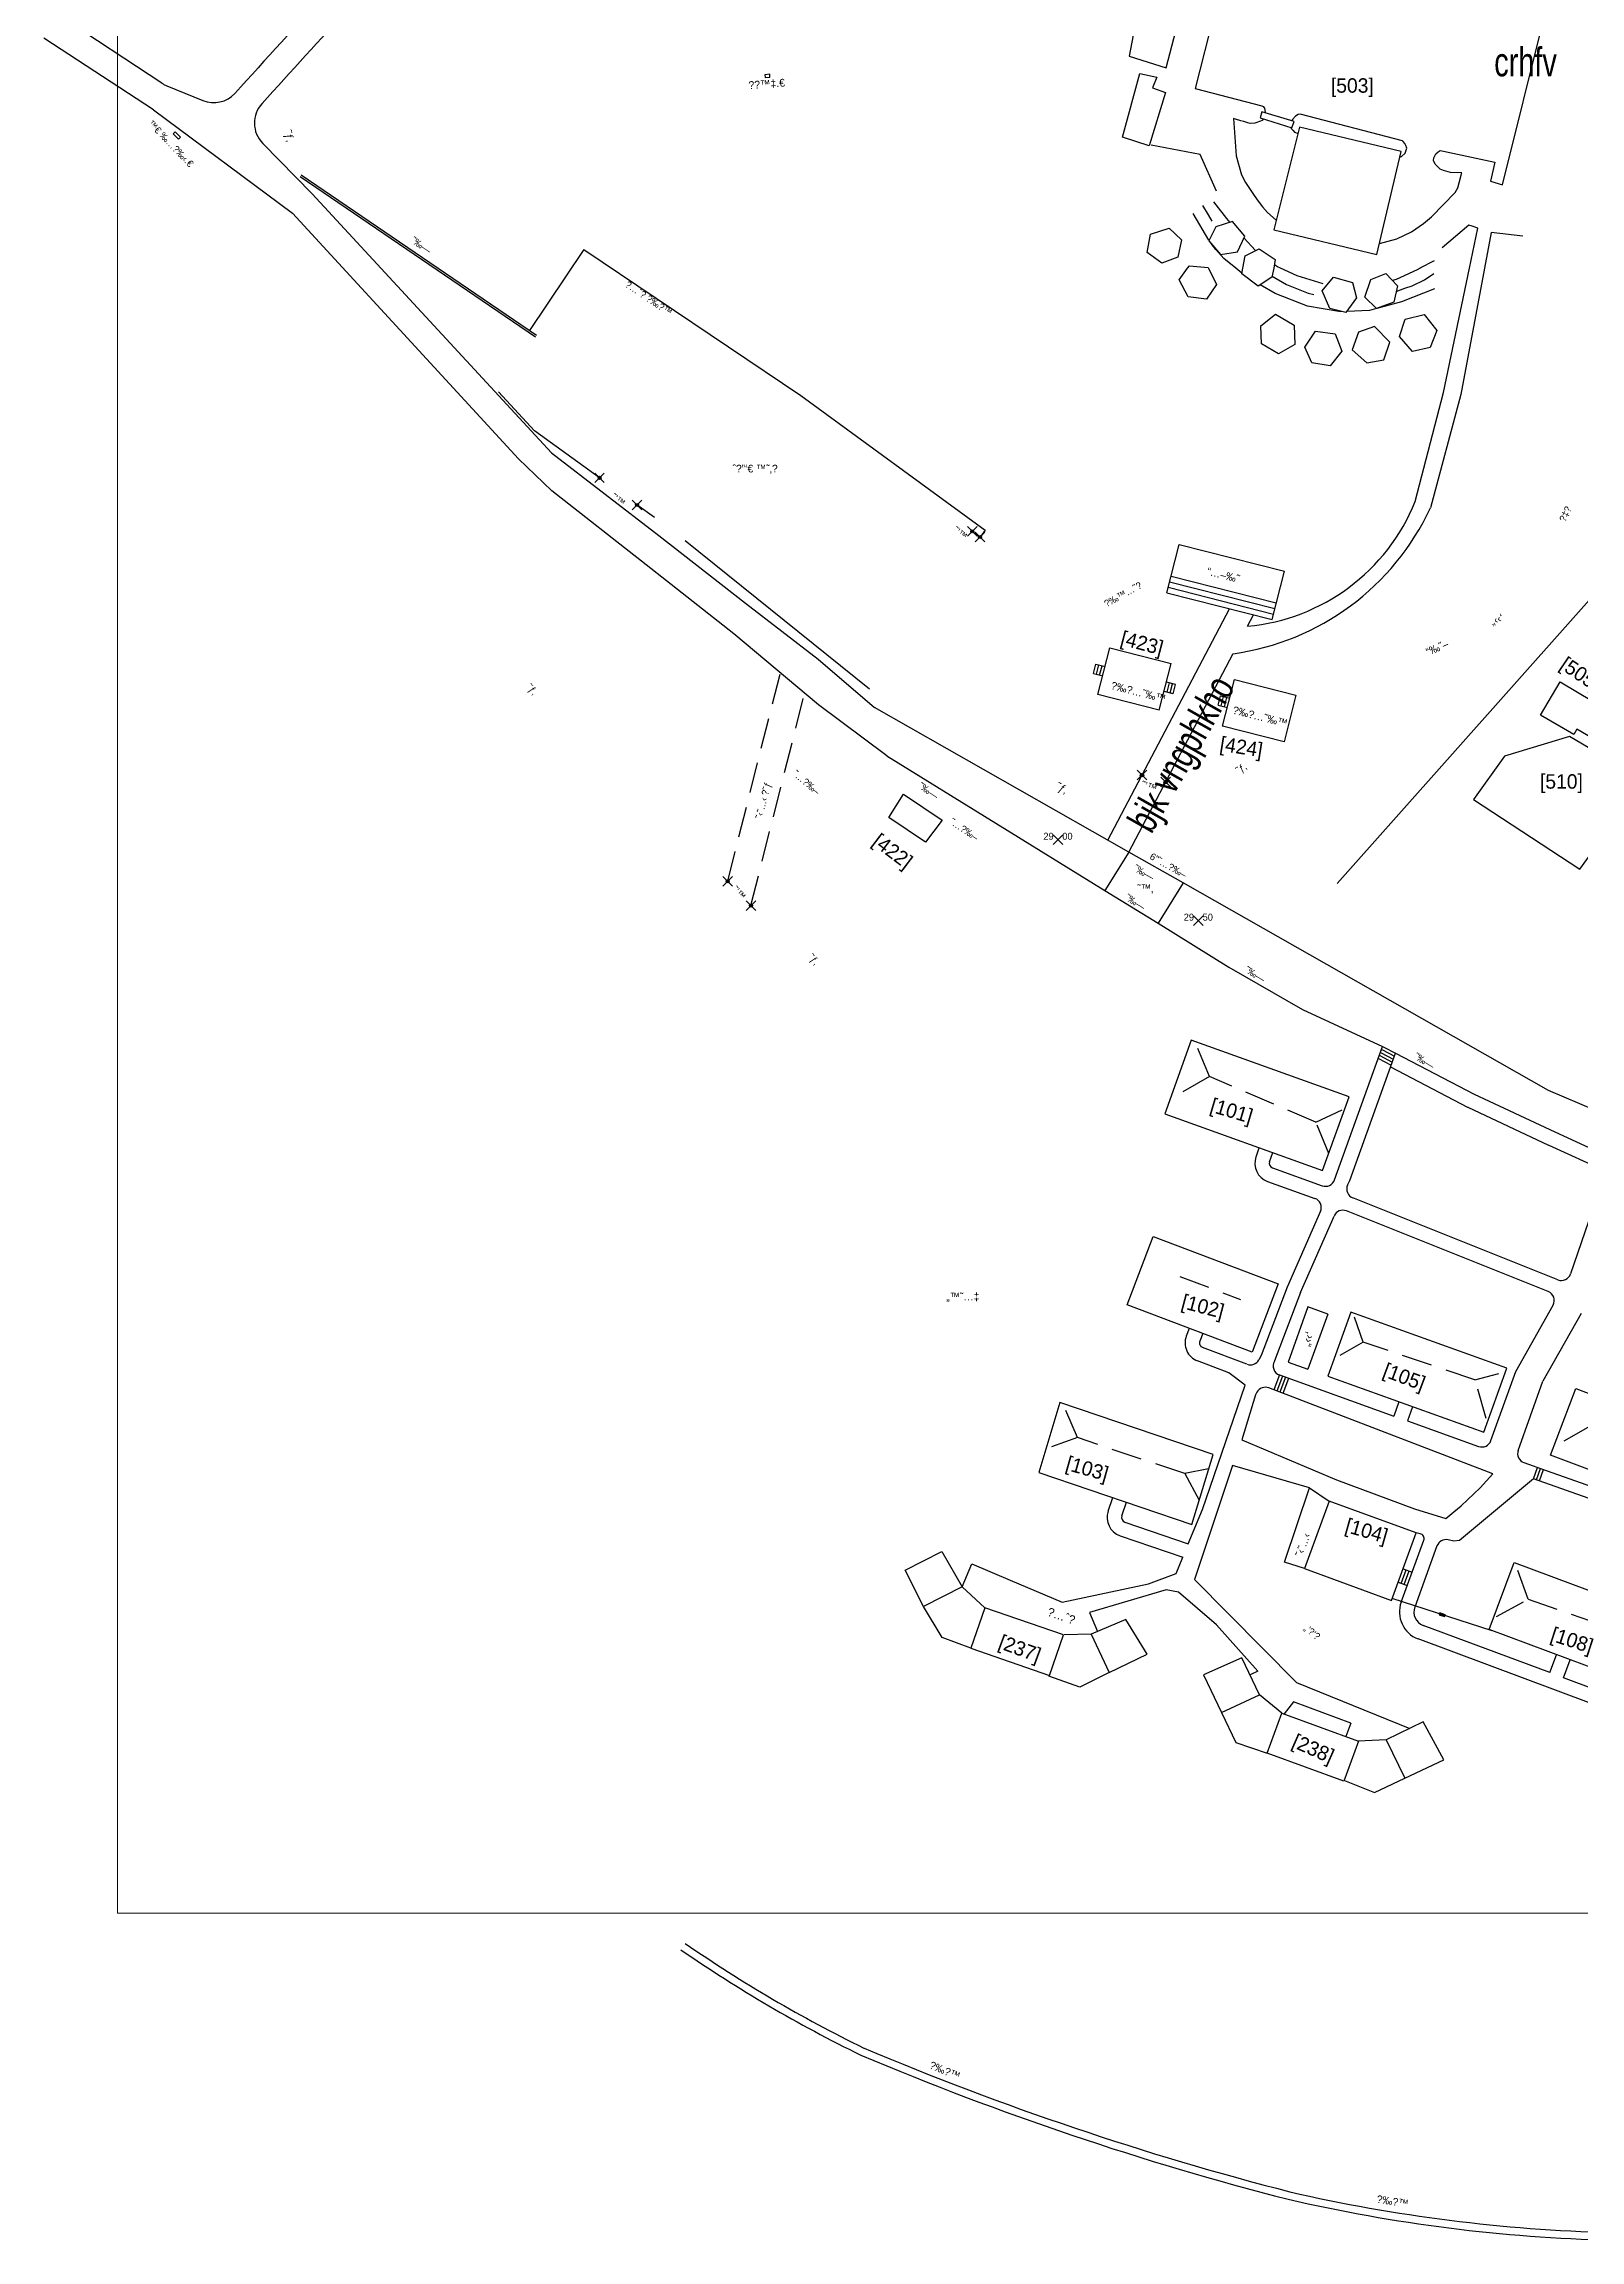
# Model space of a CAD drawing. Header units: millimetres. Extents: x 206768 to 208678, y 737854 to 739416.
# Drawn here: x 207031.4 to 207191.2, y 738554.9 to 738783.3 of the extents above; entities that cross this region are included whole.
import ezdxf
from ezdxf.enums import TextEntityAlignment as Align

# ---------------------------------------------------------------- set-up
doc = ezdxf.new("R2010")
doc.units = ezdxf.units.MM
doc.header["$LTSCALE"] = 0.5
doc.header["$PDMODE"] = 3
doc.header["$PDSIZE"] = 0.5
doc.linetypes.add('HIDDEN', pattern=[9.525, 6.35, -3.175])
doc.layers.get('0').update_dxf_attribs({"color": 2})
for name, color, linetype in [('1BATIM', 6, 'Continuous'), ('1MADREGOT', 60, 'Continuous'), ('2LOCAL_PT', 7, 'Continuous'), ('F-KIR-TOMECH', 140, 'Continuous'), ('H-HARUS', 6, 'Continuous'), ('H-HOUSE', 6, 'Continuous'), ('H-MIVNE', 6, 'Continuous'), ('H-ROOF', 6, 'HIDDEN'), ('H-SCHACHA', 6, 'Continuous'), ('H-ZIBUR', 6, 'Continuous'), ('MISPAR', 1, 'Continuous'), ('R-GESHER', 1, 'Continuous'), ('TEXT', 7, 'Continuous'), ('TR_ANOT_L', 7, 'Continuous'), ('W-PIPE', 7, 'Continuous'), ('W-POOL', 7, 'Continuous')]:
    doc.layers.add(name, color=color, linetype=linetype)
for name, color, linetype, lineweight in [('1COVER', 7, 'Continuous', 25), ('1DIRT-ROAD', 30, 'HIDDEN', 25), ('1KAV-ASFLT', 7, 'Continuous', 25), ('1PRAT', 12, 'Continuous', 25), ('A-NOTE', 82, 'Continuous', 9), ('R-MER', 7, 'Continuous', 25), ('R-ROAD', 7, 'Continuous', 25)]:
    doc.layers.add(name, color=color, linetype=linetype, lineweight=lineweight)
doc.layers.add('help', color=2, linetype='Continuous', lineweight=9, plot=False)
doc.styles.add('NR1', font='narkism$.shx')
doc.styles.add('TRHEBTXT', font='hebtxt')

# ---------------------------------------------------------------- blocks, each defined once
blk = doc.blocks.new('TRP9910')
blk.add_circle((0, 0), 0.35)
blk.add_point((0, 0))
at = {"style": 'TRHEBTXT', "flags": 8}
blk.add_attdef('HIGHTM', text='', height=1.6, dxfattribs=at).set_placement((-1, 0), align=Align.RIGHT)
blk.add_attdef('NAME', text='', height=1.8, dxfattribs=at).set_placement((0, 2.1), align=Align.BOTTOM_CENTER)
blk.add_attdef('HIGHTC', (1, 0), '', height=1.6, dxfattribs=at)
blk.add_attdef('MARK', text='', height=2, dxfattribs=at).set_placement((0, -1.3), align=Align.TOP_CENTER)
blk = doc.blocks.new('ANOT0')
at = {"style": 'TRHEBTXT', "flags": 8}
blk.add_attdef('TEXT', text='', height=1.6, dxfattribs=at).set_placement((0, -1.16), align=Align.TOP_CENTER)
blk = doc.blocks.new('TR_LOT')
at = {"flags": 8}
blk.add_attdef('LOT', text='', height=3, dxfattribs=at).set_placement((0, 0), align=Align.MIDDLE_CENTER)
blk = doc.blocks.new('ANOT10')
at = {"style": 'TRHEBTXT', "flags": 8}
blk.add_attdef('TEXT', text='', height=1.6, dxfattribs=at).set_placement((0, -1.16), align=Align.TOP_CENTER)
blk = doc.blocks.new('ANOT20')
at = {"style": 'TRHEBTXT', "flags": 8}
blk.add_attdef('TEXT', text='', height=1.6, dxfattribs=at).set_placement((0, -1.16), align=Align.TOP_CENTER)
blk = doc.blocks.new('ANOT200')
at = {"style": 'TRHEBTXT', "flags": 8}
blk.add_attdef('TEXT', text='', height=1.8, dxfattribs=at).set_placement((0, 0), align=Align.MIDDLE_CENTER)
blk = doc.blocks.new('ANOT8006')
at = {"style": 'TRHEBTXT', "flags": 8}
blk.add_attdef('TEXT', text='', height=1.8, dxfattribs=at).set_placement((0, 0), align=Align.MIDDLE_CENTER)
blk = doc.blocks.new('PIPE-1')
for p, q in [((0.75, 0.2), (-0.75, 0.2)), ((0.75, 0.15), (-0.75, 0.15)), ((0.75, 0.1), (-0.75, 0.1)), ((0.75, 0.05), (-0.75, 0.05)), ((0.75, 0), (-0.75, 0)), ((0.75, -0.05), (-0.75, -0.05)), ((0.75, -0.1), (-0.75, -0.1)), ((0.75, -0.15), (-0.75, -0.15)), ((0.75, -0.2), (-0.75, -0.2))]:
    blk.add_line(p, q)
blk.add_lwpolyline([(-0.75, -0.25), (0.75, -0.25), (0.75, 0.25), (-0.75, 0.25)], close=True)
blk = doc.blocks.new('TRP0000')
blk.add_point((0, 0))
at = {"style": 'TRHEBTXT', "flags": 8}
blk.add_attdef('HIGHTM', text='', height=1.6, dxfattribs=at).set_placement((-1, 0), align=Align.RIGHT)
blk.add_attdef('NAME', text='', height=1.8, dxfattribs=at).set_placement((0, 2.1), align=Align.BOTTOM_CENTER)
blk.add_attdef('HIGHTC', (1, 0), '', height=1.6, dxfattribs=at)
blk.add_attdef('MARK', text='', height=2, dxfattribs=at).set_placement((0, -1.3), align=Align.TOP_CENTER)

msp = doc.modelspace()

# ---------------------------------------------------------------- linework, layer by layer
at = {"layer": '1BATIM'}
for p, q in [((207162.89, 738651.94), (207160.83, 738646.2)), ((207164.96, 738651.2), (207162.89, 738651.94)), ((207164.96, 738651.2), (207162.9, 738645.46)), ((207160.83, 738646.2), (207162.9, 738645.46))]:
    msp.add_line(p, q, dxfattribs=at)
msp.add_lwpolyline([(207196.02, 738709.02), (207190.88, 738712.04), (207190.56, 738711.49), (207187.11, 738713.52), (207189.14, 738716.97), (207192.59, 738714.94), (207192.28, 738714.41), (207196.84, 738711.73)], dxfattribs=at)
at = {"layer": '1COVER'}
for p, q in [((207087.57, 738761.95), (207081.91, 738753.52)), ((207087.57, 738761.95), (207110.16, 738746.77)), ((207110.16, 738746.77), (207129.32, 738732.77)), ((207165.93, 738696.01), (207211.46, 738747.19)), ((207127.98, 738732.63), (207128.79, 738732.04)), ((207129.32, 738732.77), (207128.79, 738732.04)), ((207148.22, 738726.23), (207149.5, 738731.27)), ((207149.5, 738731.27), (207160.45, 738728.49)), ((207159.17, 738723.45), (207160.45, 738728.49)), ((207142.09, 738700.5), (207154.74, 738724.57)), ((207156.61, 738722.76), (207157.23, 738723.94)), ((207144.26, 738699.27), (207155.11, 738719.91)), ((207144.26, 738699.27), (207141.79, 738695.26)), ((207149.91, 738696.06), (207147.31, 738691.85)), ((207165.67, 738665.15), (207170.67, 738679.05)), ((207167.25, 738665.11), (207172.01, 738678.35)), ((207157.5, 738667.56), (207157.84, 738668.5)), ((207158.91, 738667.05), (207159.25, 738667.99)), ((207194.36, 738667.5), (207190.21, 738655.37)), ((207158.71, 738665), (207163.63, 738663.23)), ((207159.21, 738666.41), (207164.39, 738664.55)), ((207167.03, 738664.61), (207167.25, 738665.11)), ((207188.9, 738654.77), (207167.57, 738663.28)), ((207164.2, 738661.89), (207160.74, 738653.98)), ((207162.14, 738653.44), (207165.62, 738661.4)), ((207187.9, 738653.55), (207166.91, 738661.93)), ((207160.74, 738653.98), (207158.04, 738646.87)), ((207162.14, 738653.44), (207159.44, 738646.34)), ((207184.52, 738645.23), (207188.4, 738652.13)), ((207191.33, 738651.25), (207187.35, 738644.21)), ((207150.56, 738649.71), (207150.25, 738648.91)), ((207151.96, 738649.18), (207151.66, 738648.37)), ((207154.69, 738645.08), (207151.41, 738646.33)), ((207156.56, 738645.97), (207151.95, 738647.73)), ((207158.04, 738646.87), (207157.8, 738646.43)), ((207159.44, 738646.34), (207159.41, 738646.29)), ((207159.95, 738644.86), (207171.85, 738640.59)), ((207181.94, 738638.03), (207184.52, 738645.23)), ((207184.76, 738637.02), (207187.35, 738644.21)), ((207172.37, 738642.06), (207171.85, 738640.59)), ((207173.79, 738641.55), (207173.26, 738640.08)), ((207173.26, 738640.08), (207180.66, 738637.43)), ((207185.37, 738635.74), (207187.68, 738634.91)), ((207163.06, 738633.12), (207165.11, 738631.73)), ((207142.12, 738630.68), (207142.6, 738632.1)), ((207143.54, 738630.19), (207144.02, 738631.61)), ((207143.36, 738628.14), (207149.89, 738625.9)), ((207143.85, 738629.56), (207150.46, 738627.29)), ((207172.6, 738621.24), (207174.95, 738627.68)), ((207174.59, 738628.34), (207174.17, 738628.44)), ((207176.32, 738627.07), (207174.01, 738620.72)), ((207126.94, 738622.83), (207127.95, 738625.2)), ((207127.95, 738625.2), (207131.91, 738623.52)), ((207140.17, 738620.15), (207141.02, 738618.17)), ((207188.07, 738613.89), (207174.89, 738618.8)), ((207201.5, 738607.28), (207174.37, 738617.4)), ((207157.7, 738614.04), (207156.89, 738613.65)), ((207188.07, 738613.89), (207188.77, 738615.76)), ((207189.47, 738613.36), (207190.17, 738615.24)), ((207201.46, 738608.89), (207189.47, 738613.36)), ((207167.36, 738608.65), (207166.84, 738607.24))]:
    msp.add_line(p, q, dxfattribs=at)
msp.add_lwpolyline([(207171.5, 738676.93), (207179.49, 738672.74, 0.011044), (207179.55, 738672.71), (207187.94, 738668.78, 0.002597), (207187.96, 738668.78), (207193.88, 738666.08, 0.023697)], format="xyb", dxfattribs=at)
for centre, radius, start, end in [((207151.51, 738746.26), 26.6, 277.7882, 335.1386), ((207154.7, 738743.56), 20.89, 275.2437, 338.0247), ((207159.38, 738666.88), 2, 160.2274, 250.2269), ((207159.38, 738666.88), 0.5, 160.2274, 250.2269), ((207164.73, 738665.49), 1, 250.2269, 340.2274), ((207167.94, 738664.21), 1, 156.361, 248.2407), ((207163.29, 738662.29), 1, 336.3538, 70.2269), ((207166.54, 738661), 1, 68.2407, 156.361), ((207189.27, 738655.69), 1, 248.2407, 341.117), ((207187.53, 738652.62), 1, 330.7049, 68.2407), ((207152.12, 738648.2), 2, 159.1808, 249.1813), ((207152.12, 738648.2), 0.5, 159.1808, 249.1813), ((207156.92, 738646.91), 1, 249.1813, 331.4865), ((207160.28, 738645.8), 1, 150.6376, 250.2664), ((207181, 738638.37), 1, 250.2664, 340.2658), ((207185.71, 738636.68), 1, 160.2658, 250.2664), ((207144.01, 738630.03), 2, 161.1133, 251.1133), ((207144.01, 738630.03), 0.5, 161.1133, 251.1133), ((207174.48, 738627.86), 0.5, 339.991, 77.5153), ((207175.42, 738620.21), 3, 159.991, 249.5393), ((207175.42, 738620.21), 1.5, 159.991, 249.5393)]:
    msp.add_arc(centre, radius, start, end, dxfattribs=at)
at = {"layer": '1DIRT-ROAD'}
for p, q in [((207102.54, 738696.23), (207108.02, 738717.92)), ((207104.96, 738693.7), (207110.55, 738715.8)), ((207162.56, 738624.71), (207160.48, 738625.4))]:
    msp.add_line(p, q, dxfattribs=at)
at = {"layer": '1KAV-ASFLT'}
for p, q in [((207043.68, 738779.26), (207033.03, 738786.25)), ((207042.81, 738776.48), (207031.41, 738783.95)), ((207044.19, 738778.99), (207047.95, 738777.46)), ((207042.81, 738776.48), (207057.26, 738765.72)), ((207054.17, 738773), (207059.33, 738767.75)), ((207084.21, 738740.79), (207059.33, 738767.75)), ((207057.26, 738765.72), (207080.77, 738740.16)), ((207144.26, 738699.27), (207117.82, 738714.29)), ((207119.1, 738709.27), (207141.79, 738695.26)), ((207149.91, 738696.06), (207144.26, 738699.27)), ((207141.79, 738695.26), (207147.31, 738691.85)), ((207187.92, 738674.47), (207149.91, 738696.06)), ((207147.31, 738691.85), (207154.67, 738687.3)), ((207154.67, 738687.3), (207162.32, 738682.9)), ((207162.32, 738682.9), (207170.67, 738679.05)), ((207172.01, 738678.35), (207180.19, 738674.07)), ((207180.19, 738674.07), (207188.58, 738670.14)), ((207188.58, 738670.14), (207194.36, 738667.5))]:
    msp.add_line(p, q, dxfattribs=at)
for points in [[(207119.1, 738709.27), (207112, 738714.59), (207103.19, 738721.96), (207094.07, 738729.16), (207084.24, 738736.86), (207080.77, 738740.16)], [(207084.21, 738740.79), (207095.39, 738732.2), (207104.39, 738725.17), (207111.97, 738719.32), (207117.82, 738714.29)], [(207223.77, 738681.02), (207230.83, 738673.29), (207234.77, 738668.64), (207236.1, 738666.9), (207237.78, 738664.66), (207239.18, 738662.46), (207241.3, 738657.05), (207240.85, 738655.14), (207240.33, 738654.54), (207239.88, 738654.17), (207239.11, 738653.57), (207236.45, 738654.09), (207221.98, 738660.14), (207210.73, 738664.74), (207197.72, 738670.31), (207187.92, 738674.47)]]:
    msp.add_lwpolyline(points, dxfattribs=at)
for centre, radius, start, end in [((208214.5, 737728.43), 1566.87, 137.4074, 137.93487), ((207722.7, 738178.75), 897.26, 137.30856, 138.17194), ((207045.33, 738781.76), 3, 236.7308, 247.8441), ((207049.08, 738780.24), 3, 247.8441, 317.152), ((207056.31, 738775.1), 3, 137.3607, 224.5097)]:
    msp.add_arc(centre, radius, start, end, dxfattribs=at)
at = {"layer": '1MADREGOT'}
for p, q in [((207148.22, 738726.23), (207159.17, 738723.45)), ((207148.36, 738726.81), (207159.32, 738724.03)), ((207148.51, 738727.39), (207159.46, 738724.61)), ((207148.66, 738727.97), (207159.61, 738725.19)), ((207140.59, 738717.84), (207140.84, 738718.81)), ((207140.59, 738717.84), (207141.55, 738717.6)), ((207140.84, 738718.81), (207141.8, 738718.57)), ((207140.91, 738717.76), (207141.16, 738718.73)), ((207141.23, 738717.68), (207141.48, 738718.65)), ((207149.14, 738716.7), (207148.18, 738716.95)), ((207148.26, 738715.9), (207148.5, 738716.87)), ((207148.58, 738715.82), (207148.82, 738716.78)), ((207148.89, 738715.73), (207147.94, 738715.98)), ((207148.89, 738715.73), (207149.14, 738716.7)), ((207153.57, 738714.55), (207153.81, 738715.52)), ((207153.57, 738714.55), (207154.53, 738714.3)), ((207153.81, 738715.52), (207154.77, 738715.27)), ((207153.89, 738714.47), (207154.13, 738715.44)), ((207154.21, 738714.39), (207154.45, 738715.35)), ((207159.95, 738644.86), (207159.35, 738643.31)), ((207160.26, 738644.74), (207159.66, 738643.19)), ((207160.56, 738644.62), (207159.97, 738643.07)), ((207160.87, 738644.5), (207160.28, 738642.95)), ((207186.37, 738634.06), (207186.79, 738635.23)), ((207186.68, 738633.95), (207187.1, 738635.12)), ((207186.99, 738633.84), (207187.41, 738635.01)), ((207172.29, 738623.29), (207173.22, 738622.95)), ((207172.6, 738623.18), (207173.12, 738624.59)), ((207172.81, 738624.7), (207173.74, 738624.36)), ((207172.91, 738623.07), (207173.43, 738624.47))]:
    msp.add_line(p, q, dxfattribs=at)
for points in [[(207170.33, 738678.11), (207170.37, 738678.09), (207171.67, 738677.41, 0.011044)], [(207170.44, 738678.42), (207170.52, 738678.39), (207171.78, 738677.73, 0.011044)], [(207170.55, 738678.74), (207170.66, 738678.68), (207171.9, 738678.04, 0.011044)]]:
    msp.add_lwpolyline(points, format="xyb", dxfattribs=at)
msp.add_lwpolyline([(207170.22, 738677.8), (207170.23, 738677.8), (207171.56, 738677.1)], dxfattribs=at)
at = {"layer": '1PRAT'}
for p, q in [((207106.91, 738780.19), (207106.41, 738780.14)), ((207106.41, 738780.14), (207106.44, 738779.84)), ((207106.44, 738779.84), (207106.94, 738779.89)), ((207106.94, 738779.89), (207106.91, 738780.19)), ((207044.85, 738774), (207045.06, 738774.21)), ((207044.85, 738774), (207045.4, 738773.43)), ((207045.06, 738774.21), (207045.62, 738773.63)), ((207045.4, 738773.43), (207045.62, 738773.63))]:
    msp.add_line(p, q, dxfattribs=at)
for centre, radius, start, end in [((207179.15, 738702.67), 143.07, 235.2866, 243.9806), ((207179.15, 738702.67), 142.27, 235.2866, 243.9718), ((207239.92, 738866.84), 317.74, 247.1221, 255.5875), ((207239.92, 738866.84), 316.94, 247.126, 255.5875), ((207198.42, 738721.55), 165.94, 256.9746, 268.6347), ((207198.42, 738721.55), 166.74, 256.9746, 268.6536)]:
    msp.add_arc(centre, radius, start, end, dxfattribs=at)
at = {"layer": 'F-KIR-TOMECH'}
for p, q in [((207082.54, 738752.85), (207058.06, 738769.53)), ((207082.65, 738753.01), (207058.17, 738769.7)), ((207082.46, 738743.09), (207078.71, 738747.15))]:
    msp.add_line(p, q, dxfattribs=at)
for points in [[(207152.61, 738762.91), (207150.95, 738765.69)], [(207151.95, 738766.54), (207152.52, 738765.55), (207152.9, 738764.92)], [(207154.8, 738764.78), (207154.47, 738765.19), (207153.34, 738766.62), (207153.13, 738766.9)], [(207155.4, 738760), (207154.14, 738761.01), (207153.32, 738761.94), (207152.83, 738762.58)], [(207157.45, 738761.85), (207156.25, 738763.16)], [(207160.05, 738760), (207159.74, 738760.14), (207159.41, 738760.36)], [(207176.05, 738760.79), (207174.55, 738760)], [(207156.04, 738759.49), (207155.4, 738760)], [(207166.44, 738755.5), (207166.1, 738755.49), (207162.84, 738756.06), (207159.48, 738757.37), (207157.94, 738758.28)], [(207159.18, 738759.17), (207160.66, 738758.31), (207162.91, 738757.4), (207163.51, 738757.27)], [(207164.49, 738758.37), (207161.79, 738759.21), (207160.05, 738760)], [(207174.82, 738760.14), (207174.26, 738759.85), (207172.07, 738758.82), (207171.71, 738758.72)], [(207172.08, 738757.59), (207172.99, 738757.92), (207173.76, 738758.17), (207175.02, 738758.79), (207175.99, 738759.46)], [(207170.04, 738755.81), (207169.32, 738755.62), (207166.95, 738755.52)], [(207176.07, 738757.85), (207172.65, 738756.51), (207170.06, 738755.82)], [(207089.21, 738738.2), (207082.46, 738743.09)], [(207094.92, 738734.06), (207093.1, 738735.38)], [(207117.3, 738716.22), (207098.13, 738731.65)]]:
    msp.add_lwpolyline(points, dxfattribs=at)
at = {"layer": 'H-HARUS'}
for p, q in [((207119.31, 738702.86), (207120.84, 738705.3)), ((207120.84, 738705.3), (207124.86, 738702.58)), ((207123.11, 738700.3), (207119.31, 738702.86)), ((207124.86, 738702.58), (207123.11, 738700.3))]:
    msp.add_line(p, q, dxfattribs=at)
at = {"layer": 'H-HOUSE'}
for p, q in [((207150.75, 738679.69), (207148, 738672.03)), ((207167.18, 738673.79), (207150.75, 738679.69)), ((207164.43, 738666.13), (207167.18, 738673.79)), ((207148, 738672.03), (207164.43, 738666.13)), ((207144.09, 738652.17), (207146.79, 738659.28)), ((207146.79, 738659.28), (207159.81, 738654.33)), ((207159.81, 738654.33), (207157.1, 738647.23)), ((207157.1, 738647.23), (207144.09, 738652.17)), ((207167.36, 738651.38), (207164.97, 738644.72)), ((207183.58, 738645.56), (207167.36, 738651.38)), ((207164.97, 738644.72), (207181.19, 738638.9)), ((207181.19, 738638.9), (207183.58, 738645.56)), ((207137.1, 738642), (207134.91, 738634.73)), ((207153.06, 738636.6), (207137.1, 738642)), ((207188.14, 738636.53), (207190.77, 738643.45)), ((207190.77, 738643.45), (207207.24, 738637.19)), ((207134.91, 738634.73), (207150.81, 738629.29)), ((207150.81, 738629.29), (207153.06, 738636.6)), ((207204.61, 738630.27), (207188.14, 738636.53)), ((207121.01, 738624.55), (207124.81, 738626.51)), ((207124.81, 738626.51), (207126.94, 738622.83)), ((207122.92, 738620.76), (207121.01, 738624.55)), ((207181.74, 738618.38), (207184.34, 738625.35)), ((207184.34, 738625.35), (207201.01, 738619.13)), ((207126.94, 738622.83), (207122.92, 738620.76)), ((207126.94, 738622.83), (207129.29, 738620.64)), ((207124.86, 738617.56), (207122.92, 738620.76)), ((207129.29, 738620.64), (207127.84, 738616.42)), ((207137.48, 738617.83), (207129.29, 738620.64)), ((207143.95, 738619.42), (207140.35, 738617.88)), ((207146.18, 738615.82), (207143.95, 738619.42)), ((207127.84, 738616.42), (207124.86, 738617.56)), ((207127.84, 738616.42), (207136.03, 738613.6)), ((207136.03, 738613.6), (207137.48, 738617.83)), ((207140.36, 738617.89), (207137.54, 738617.81)), ((207140.35, 738617.88), (207142.22, 738613.92)), ((207198.41, 738612.16), (207181.74, 738618.38)), ((207142.22, 738613.92), (207146.18, 738615.82)), ((207156.04, 738615.44), (207152.04, 738613.66)), ((207157.88, 738611.59), (207156.04, 738615.44)), ((207139.16, 738612.37), (207135.95, 738613.54)), ((207142.22, 738613.92), (207139.16, 738612.37)), ((207152.04, 738613.66), (207153.9, 738609.73)), ((207153.9, 738609.73), (207157.88, 738611.59)), ((207153.9, 738609.73), (207155.41, 738606.61)), ((207160.18, 738609.69), (207157.88, 738611.59)), ((207158.67, 738605.52), (207160.2, 738609.68)), ((207160.2, 738609.68), (207168.17, 738606.76)), ((207174.9, 738608.78), (207171.05, 738606.9)), ((207177.05, 738604.81), (207174.9, 738608.78)), ((207155.41, 738606.61), (207158.67, 738605.52)), ((207166.64, 738602.6), (207158.67, 738605.52)), ((207168.17, 738606.76), (207166.64, 738602.6)), ((207171.05, 738606.9), (207168.13, 738606.77)), ((207171.05, 738606.9), (207172.99, 738602.91)), ((207166.71, 738602.67), (207169.83, 738601.43)), ((207169.83, 738601.43), (207172.99, 738602.91)), ((207172.99, 738602.91), (207177.05, 738604.81))]:
    msp.add_line(p, q, dxfattribs=at)
at = {"layer": 'H-MIVNE'}
for p, q in [((207141.06, 738715.66), (207142.29, 738720.51)), ((207142.29, 738720.51), (207148.67, 738718.89)), ((207147.44, 738714.04), (207148.67, 738718.89)), ((207154.03, 738712.36), (207155.27, 738717.21)), ((207155.27, 738717.21), (207161.65, 738715.59)), ((207147.44, 738714.04), (207141.06, 738715.66)), ((207161.65, 738715.59), (207160.42, 738710.74)), ((207160.42, 738710.74), (207154.03, 738712.36)), ((207165.11, 738631.73), (207162.56, 738624.71)), ((207174.17, 738628.44), (207165.11, 738631.73)), ((207171.61, 738621.41), (207174.17, 738628.44)), ((207162.56, 738624.71), (207171.61, 738621.41))]:
    msp.add_line(p, q, dxfattribs=at)
at = {"layer": 'H-ROOF'}
for points in [[(207152.66, 738675.9), (207151.19, 738679.41)], [(207163.73, 738671.18), (207152.66, 738675.9), (207149.16, 738673.9)], [(207165.09, 738667.92), (207163.73, 738671.18), (207166.46, 738672.45)], [(207149.59, 738655.1), (207155.9, 738652.72)], [(207168.66, 738648.26), (207167.74, 738650.86)], [(207180.28, 738644.37), (207168.66, 738648.26), (207166.23, 738646.88)], [(207181.45, 738640.33), (207180.28, 738644.37), (207182.76, 738645)], [(207150.08, 738634.6), (207138.92, 738638.34), (207137.72, 738641.16)], [(207189.54, 738638.02), (207192.31, 738639.59), (207203.93, 738635.36)], [(207138.92, 738638.34), (207136.24, 738637.39)], [(207152.57, 738635.09), (207150.08, 738634.6), (207151.57, 738631.84)], [(207182.53, 738619.74), (207185.8, 738621.53), (207184.65, 738624.76)], [(207185.8, 738621.53), (207197.58, 738617.45), (207200.32, 738618.65)]]:
    msp.add_lwpolyline(points, dxfattribs=at)
at = {"layer": 'H-SCHACHA'}
for points in [[(207149.33, 738785.35), (207145.09, 738786.27), (207144.31, 738782.07), (207148.17, 738780.87), (207149.33, 738785.35)], [(207145.41, 738780.25), (207147.19, 738779.89), (207146.75, 738778.79), (207148.08, 738778.28), (207146.4, 738772.73), (207143.62, 738773.64), (207145.41, 738780.25)], [(207162.03, 738774.69), (207159.37, 738764.01), (207170.06, 738761.43), (207172.61, 738772.15), (207162.03, 738774.69)], [(207153.8, 738761.42), (207155.58, 738761.7), (207156.33, 738763.33), (207155.07, 738764.87), (207153.31, 738764.3), (207152.59, 738762.87), (207153.8, 738761.42)], [(207146.18, 738761.63), (207146.52, 738763.55), (207148.46, 738764.19), (207149.74, 738762.97), (207149.37, 738761.16), (207147.72, 738760.52), (207146.18, 738761.63)], [(207150.39, 738760), (207150.58, 738760.25), (207152.51, 738760.1), (207152.56, 738760)], [(207156.13, 738760), (207156.37, 738761.3), (207157.82, 738762.03), (207159.51, 738760.91), (207159.34, 738760)], [(207152.56, 738760), (207153.38, 738758.31), (207152.35, 738756.78), (207150.45, 738757.02), (207149.49, 738758.79)], [(207149.49, 738758.79), (207150.39, 738760)], [(207159.34, 738760), (207159.16, 738759.06), (207157.73, 738758.15), (207156.02, 738759.41)], [(207156.02, 738759.41), (207156.13, 738760)], [(207165.18, 738755.82), (207164.37, 738757.66), (207165.56, 738759.08), (207167.54, 738758.52), (207167.94, 738756.91), (207166.86, 738755.4), (207165.18, 738755.82)], [(207168.81, 738757.01), (207169.45, 738758.85), (207171.01, 738759.46), (207172.21, 738758.19), (207171.84, 738756.49), (207170.04, 738755.81), (207168.81, 738757.01)], [(207157.99, 738754), (207159.53, 738755.22), (207161.48, 738754.09), (207161.55, 738752.06), (207159.85, 738751.09), (207158.08, 738752.13), (207157.99, 738754)], [(207162.57, 738751.8), (207163.69, 738753.45), (207165.74, 738753.18), (207166.44, 738751.37), (207165.2, 738749.85), (207163.31, 738750.18), (207162.57, 738751.8)], [(207170.78, 738750.46), (207171.41, 738752.31), (207169.83, 738753.96), (207168.15, 738753.35), (207167.52, 738751.52), (207169.04, 738750.17), (207170.78, 738750.46)], [(207172.42, 738752.91), (207173.01, 738754.7), (207174.98, 738755.18), (207176.32, 738753.54), (207175.6, 738751.77), (207173.77, 738751.33), (207172.42, 738752.91)]]:
    msp.add_lwpolyline(points, dxfattribs=at)
at = {"layer": 'H-ZIBUR'}
for p, q in [((207190.1, 738711.3), (207183.36, 738709.25)), ((207195.71, 738708), (207190.1, 738711.3)), ((207183.36, 738709.25), (207180.14, 738704.75)), ((207191.2, 738697.5), (207197.75, 738706.6)), ((207180.14, 738704.75), (207191.2, 738697.5))]:
    msp.add_line(p, q, dxfattribs=at)
at = {"layer": 'help', "elevation": 8.36}
msp.add_lwpolyline([(207039.06, 738869.54), (207237.51, 738869.54), (207237.51, 738588.88), (207039.06, 738588.88)], close=True, dxfattribs=at)
at = {"layer": 'R-GESHER'}
msp.add_lwpolyline([(207158.09, 738776.29), (207157.93, 738775.66), (207161.22, 738774.6), (207161.48, 738775.29), (207158.09, 738776.29)], dxfattribs=at)
at = {"layer": 'R-MER'}
for p, q in [((207181.95, 738763.73), (207181.26, 738760)), ((207185.26, 738763.36), (207181.95, 738763.73)), ((207186.37, 738634.06), (207178.66, 738627.63)), ((207208.04, 738626.35), (207186.37, 738634.06)), ((207178.08, 738627.57), (207177.48, 738627.7)), ((207178.66, 738627.63), (207178.08, 738627.57))]:
    msp.add_line(p, q, dxfattribs=at)
for points in [[(207153.4, 738768.04), (207151.7, 738771.83), (207146.6, 738772.81)], [(207179.7, 738760), (207180.57, 738764.16), (207180, 738764.4), (207179.64, 738764.49), (207176.87, 738762.13)], [(207174.07, 738735.74), (207177.02, 738747.09), (207179.7, 738760)], [(207181.26, 738760), (207178.81, 738746.87), (207175.64, 738735.08)], [(207150.46, 738627.29), (207151.92, 738630.85), (207156.37, 738643.8), (207154.69, 738645.08)], [(207157.45, 738642.8), (207156.01, 738638.12), (207165.88, 738633.94)], [(207187.68, 738634.91), (207207.54, 738627.93), (207212.44, 738641.69)], [(207160.48, 738625.4), (207163.06, 738633.12), (207155.06, 738635.44), (207151.1, 738623.57), (207161.7, 738612.87), (207173.49, 738608.09)], [(207131.91, 738623.52), (207137.32, 738621.22), (207146.31, 738623.14), (207149.19, 738624.19), (207149.89, 738625.9)], [(207157.7, 738614.04), (207153.4, 738618.87), (207149.44, 738622.25), (207148.15, 738622.49), (207140.17, 738620.15)], [(207167.36, 738608.65), (207161.41, 738610.84), (207160.43, 738609.6)]]:
    msp.add_lwpolyline(points, dxfattribs=at)
msp.add_lwpolyline([(207165.88, 738633.94), (207173.98, 738630.92), (207177.24, 738629.92), (207178.09, 738630.63), (207178.85, 738631.26), (207180.82, 738633.11), (207182.12, 738634.57), (207158.83, 738643.51, 0.372052), (207157.6, 738643.06), (207157.45, 738642.8)], format="xyb", dxfattribs=at)
msp.add_arc((207177.26, 738626.73), 1, 77.5153, 159.991, dxfattribs=at)
at = {"layer": 'R-ROAD'}
for p, q in [((207170.67, 738679.05), (207170.81, 738678.98)), ((207170.81, 738678.98), (207172.01, 738678.35))]:
    msp.add_line(p, q, dxfattribs=at)
at = {"layer": 'W-PIPE'}
msp.add_lwpolyline([(207182.05, 738618.23), (207171.67, 738621.6)], dxfattribs=at)
at = {"layer": 'W-POOL'}
for points in [[(207187.47, 738786.1), (207177.2, 738788.73), (207178.29, 738797.87), (207168.56, 738800.37), (207165.35, 738791.71), (207155.11, 738794.29), (207151.16, 738778.7), (207158.12, 738776.91), (207158.23, 738776.84), (207158.37, 738776.67), (207158.43, 738776.48), (207158.44, 738776.19)], [(207170.36, 738762.59), (207170.36, 738762.59), (207172.14, 738763.07), (207173.66, 738763.8), (207174.92, 738764.67), (207175.75, 738765.34), (207178.22, 738767.89), (207178.48, 738768.37), (207178.84, 738769.68), (207178.89, 738769.86), (207178.91, 738769.94), (207177.73, 738769.96), (207177, 738770.19), (207176.66, 738770.33), (207176.27, 738770.68), (207176.14, 738770.84), (207175.97, 738771.21), (207175.99, 738771.51), (207176.21, 738771.92), (207176.44, 738772.13), (207176.66, 738772.24), (207177.02, 738772.18), (207182.35, 738771.03), (207181.88, 738769.07), (207183.15, 738768.7), (207187.47, 738786.1)], [(207158.29, 738775.54), (207158.24, 738775.46), (207158.15, 738775.39), (207157.98, 738775.32), (207157.38, 738775.09), (207156.89, 738775.07), (207156.66, 738775.14), (207156.25, 738775.27), (207155.91, 738775.34), (207155.36, 738775.51), (207155.15, 738775.6), (207155.42, 738771.7), (207156, 738769.71), (207156.42, 738768.93), (207157.18, 738767.78), (207157.61, 738767.14), (207158.19, 738766.4), (207158.7, 738765.81), (207159.59, 738765)], [(207161.13, 738774.63), (207161.16, 738774.56), (207161.36, 738774.32), (207161.5, 738774.15), (207161.87, 738774.04)], [(207172.47, 738771.57), (207172.64, 738771.62), (207173, 738771.98), (207173.2, 738772.5), (207173.1, 738772.76), (207172.97, 738773), (207172.82, 738773.2), (207172.74, 738773.27), (207162.08, 738776.04), (207161.9, 738775.99), (207161.62, 738775.82), (207161.31, 738775.48), (207161.23, 738775.36)]]:
    msp.add_lwpolyline(points, dxfattribs=at)

# ---------------------------------------------------------------- block references
at = {"layer": '2LOCAL_PT', "xscale": 0.4500000000116415, "yscale": 0.4499999999534339, "zscale": 0.45}
for p in [(207089.21, 738738.2), (207093.1, 738735.38), (207127.98, 738732.63), (207128.79, 738732.04), (207102.54, 738696.23), (207104.96, 738693.7)]:
    msp.add_blockref('TRP9910', p, dxfattribs=at)
at = {"layer": '2LOCAL_PT', "xscale": 0.5000000000223862, "yscale": 0.5, "zscale": 0.5, "rotation": 335.8531657398617}
msp.add_blockref('TRP9910', (207145.64, 738707.27), dxfattribs=at)
at = {"layer": '2LOCAL_PT'}
ref = msp.add_blockref('TRP9910', (207148.09, 738706.55), dxfattribs=dict(at, xscale=0.4999999999944036, yscale=0.5, zscale=0.5, rotation=332.4941625699847))
ref.add_attrib('MARK', '˜’™', dxfattribs={"layer": '0', "height": 0.8, "rotation": 342.9057, "style": 'TRHEBTXT', "flags": 8}).set_placement((207146.51, 738706.44, -10.16), align=Align.TOP_CENTER)
at = {"layer": 'MISPAR'}
ref = msp.add_blockref('TR_LOT', (207165.48, 738770.25), dxfattribs=dict(at, xscale=0.5, yscale=0.5, zscale=0.5))
ref.add_attrib('LOT', '[503]', dxfattribs={"layer": '0', "height": 1.5, "flags": 8}).set_placement((207167.52, 738779.02), align=Align.MIDDLE_CENTER)
ref = msp.add_blockref('TR_LOT', (207137.65, 738716.06), dxfattribs=dict(at, xscale=0.5, yscale=0.5, zscale=0.5))
ref.add_attrib('LOT', '[423]', dxfattribs={"layer": '0', "height": 1.5, "rotation": 345.2613, "flags": 8}).set_placement((207145.65, 738721.02), align=Align.MIDDLE_CENTER)
ref = msp.add_blockref('TR_LOT', (207187.31, 738718.35), dxfattribs=dict(at, xscale=0.5, yscale=0.5, zscale=0.5))
ref.add_attrib('LOT', '[505]', dxfattribs={"layer": '0', "height": 1.5, "rotation": 325.9583, "flags": 8}).set_placement((207191.26, 738717.81), align=Align.MIDDLE_CENTER)
ref = msp.add_blockref('TR_LOT', (207154.97, 738709.54), dxfattribs=dict(at, xscale=0.5, yscale=0.5, zscale=0.5))
ref.add_attrib('LOT', '[424]', dxfattribs={"layer": '0', "height": 1.5, "rotation": 350.9427, "flags": 8}).set_placement((207155.98, 738710.21), align=Align.MIDDLE_CENTER)
at = {"layer": 'MISPAR', "xscale": 0.5, "yscale": 0.5, "zscale": 0.5}
msp.add_blockref('TR_LOT', (207189.27, 738706.61), dxfattribs=at).add_auto_attribs({'LOT': '[510]'})
at = {"layer": 'MISPAR'}
ref = msp.add_blockref('TR_LOT', (207120.34, 738697.8), dxfattribs=dict(at, xscale=0.5, yscale=0.5, zscale=0.5))
ref.add_attrib('LOT', '[422]', dxfattribs={"layer": '0', "height": 1.5, "rotation": 322.8097, "flags": 8}).set_placement((207119.71, 738699.37), align=Align.MIDDLE_CENTER)
ref = msp.add_blockref('TR_LOT', (207154.97, 738672.36), dxfattribs=dict(at, xscale=0.5, yscale=0.5, zscale=0.5))
ref.add_attrib('LOT', '[101]', dxfattribs={"layer": '0', "height": 1.5, "rotation": 343.513, "flags": 8}).set_placement((207154.97, 738672.36), align=Align.MIDDLE_CENTER)
ref = msp.add_blockref('TR_LOT', (207152.68, 738651.31), dxfattribs=dict(at, xscale=0.5, yscale=0.5, zscale=0.5))
ref.add_attrib('LOT', '[102]', dxfattribs={"layer": '0', "height": 1.5, "rotation": 345.2924, "flags": 8}).set_placement((207151.98, 738652), align=Align.MIDDLE_CENTER)
ref = msp.add_blockref('TR_LOT', (207172.93, 738645.43), dxfattribs=dict(at, xscale=0.5, yscale=0.5, zscale=0.5))
ref.add_attrib('LOT', '[105]', dxfattribs={"layer": '0', "height": 1.5, "rotation": 339.5498, "flags": 8}).set_placement((207172.93, 738644.68), align=Align.MIDDLE_CENTER)
ref = msp.add_blockref('TR_LOT', (207140.91, 738635.32), dxfattribs=dict(at, xscale=0.5, yscale=0.5, zscale=0.5))
ref.add_attrib('LOT', '[103]', dxfattribs={"layer": '0', "height": 1.5, "rotation": 344.1645, "flags": 8}).set_placement((207139.95, 738635.13), align=Align.MIDDLE_CENTER)
ref = msp.add_blockref('TR_LOT', (207168.36, 738627.82), dxfattribs=dict(at, xscale=0.5, yscale=0.5, zscale=0.5))
ref.add_attrib('LOT', '[104]', dxfattribs={"layer": '0', "height": 1.5, "rotation": 344.1195, "flags": 8}).set_placement((207169.01, 738628.66), align=Align.MIDDLE_CENTER)
ref = msp.add_blockref('TR_LOT', (207191.22, 738618.36), dxfattribs=dict(at, xscale=0.5, yscale=0.5, zscale=0.5))
ref.add_attrib('LOT', '[108]', dxfattribs={"layer": '0', "height": 1.5, "rotation": 342.0331, "flags": 8}).set_placement((207190.38, 738617.27), align=Align.MIDDLE_CENTER)
ref = msp.add_blockref('TR_LOT', (207134.05, 738616.41), dxfattribs=dict(at, xscale=0.5, yscale=0.5, zscale=0.5))
ref.add_attrib('LOT', '[237]', dxfattribs={"layer": '0', "height": 1.5, "rotation": 339.6432, "flags": 8}).set_placement((207132.94, 738616.41), align=Align.MIDDLE_CENTER)
ref = msp.add_blockref('TR_LOT', (207163.46, 738606.95), dxfattribs=dict(at, xscale=0.5, yscale=0.5, zscale=0.5))
ref.add_attrib('LOT', '[238]', dxfattribs={"layer": '0', "height": 1.5, "rotation": 336.1737, "flags": 8}).set_placement((207163.46, 738605.99), align=Align.MIDDLE_CENTER)
at = {"layer": 'TEXT'}
ref = msp.add_blockref('ANOT20', (207076.13, 738749.94), dxfattribs=dict(at, xscale=0.4999999999495476, yscale=0.5, zscale=0.5, rotation=312.7021888319271))
ref.add_attrib('TEXT', '˜ƒ‚', dxfattribs={"layer": '0', "height": 0.8, "rotation": 284.9636, "style": 'TRHEBTXT', "flags": 8}).set_placement((207057.31, 738773.88), align=Align.TOP_CENTER)
ref = msp.add_blockref('ANOT0', (207154.92, 738726.38), dxfattribs=dict(at, xscale=0.5000000000005134, yscale=0.5, zscale=0.5, rotation=345.7497484455316))
ref.add_attrib('TEXT', '“…–‰˜', dxfattribs={"layer": '0', "height": 0.8, "rotation": 345.7497, "style": 'TRHEBTXT', "flags": 8}).set_placement((207154.2, 738728.48), align=Align.TOP_CENTER)
ref = msp.add_blockref('ANOT0', (207147.48, 738719.19), dxfattribs=dict(at, xscale=0.5000000000005134, yscale=0.5, zscale=0.5, rotation=345.7497484455316))
ref.add_attrib('TEXT', '\x8d‰\x9a…˜‰™', dxfattribs={"layer": '0', "height": 0.8, "rotation": 345.7497, "style": 'TRHEBTXT', "flags": 8}).set_placement((207145.37, 738716.3), align=Align.TOP_CENTER)
ref = msp.add_blockref('ANOT0', (207160.21, 738715.96), dxfattribs=dict(at, xscale=0.5000000000005134, yscale=0.5, zscale=0.5, rotation=345.7497484455316))
ref.add_attrib('TEXT', '\x8d‰\x9a…˜‰™', dxfattribs={"layer": '0', "height": 0.8, "rotation": 345.7497, "style": 'TRHEBTXT', "flags": 8}).set_placement((207158.03, 738713.74), align=Align.TOP_CENTER)
ref = msp.add_blockref('ANOT20', (207137.31, 738704.86), dxfattribs=dict(at, xscale=0.5000000000016994, yscale=0.5, zscale=0.5, rotation=330.4014474934499))
ref.add_attrib('TEXT', '˜ƒ‚', dxfattribs={"layer": '0', "height": 0.8, "rotation": 330.4014, "style": 'TRHEBTXT', "flags": 8}).set_placement((207137.5, 738706.28), align=Align.TOP_CENTER)
for name, p, xscale, yscale, zscale, values in [('TRP0000', (207136.9, 738700.55, 29), 0.4500000000116415, 0.4499999999534339, 0.45, {'HIGHTC': '00', 'HIGHTM': '29'}), ('TRP0000', (207151.5, 738692.13, 29.5), 0.4500000000116415, 0.4499999999534339, 0.45, {'HIGHTC': '50', 'HIGHTM': '29'}), ('ANOT0', (207127, 738653.99), 0.5, 0.5, 0.5, {'TEXT': '„™˜…‡'})]:
    msp.add_blockref(name, p, dxfattribs=dict(at, xscale=xscale, yscale=yscale, zscale=zscale)).add_auto_attribs(values)
ref = msp.add_blockref('ANOT0', (207144.66, 738696.51), dxfattribs=dict(at, xscale=0.5, yscale=0.5, zscale=0.5))
ref.add_attrib('TEXT', '˜™‚', dxfattribs={"layer": '0', "height": 0.8, "style": 'TRHEBTXT', "flags": 8}).set_placement((207145.99, 738695.89), align=Align.TOP_CENTER)
ref = msp.add_blockref('ANOT200', (207163.99, 738648.51), dxfattribs=dict(at, xscale=0.4999999999975959, yscale=0.5, zscale=0.5, rotation=70.2669781520456))
ref.add_attrib('TEXT', '„‹‹‘', dxfattribs={"layer": '0', "height": 0.9, "rotation": 70.267, "style": 'TRHEBTXT', "flags": 8}).set_placement((207162.86, 738648.61), align=Align.MIDDLE_CENTER)
ref = msp.add_blockref('ANOT0', (207162.45, 738630.53), dxfattribs=dict(at, xscale=0.5, yscale=0.5, zscale=0.5))
ref.add_attrib('TEXT', '˜‹˜…‹', dxfattribs={"layer": '0', "height": 0.8, "rotation": 70.2422, "style": 'TRHEBTXT', "flags": 8}).set_placement((207162, 738627.33), align=Align.TOP_CENTER)
ref = msp.add_blockref('ANOT200', (207134.56, 738618.83), dxfattribs=dict(at, xscale=0.5000000000135136, yscale=0.5, zscale=0.5, rotation=341.0481614767906))
ref.add_attrib('TEXT', '\x8f…ˆ\x81', dxfattribs={"layer": '0', "height": 0.9, "rotation": 341.0482, "style": 'TRHEBTXT', "flags": 8}).set_placement((207137.25, 738619.79), align=Align.MIDDLE_CENTER)
at = {"layer": 'TEXT', "yscale": 0.5, "zscale": 0.5}
for p, xscale, rotation in [((207125.51, 738573.39), 0.4999999999919837, 337.6227894680137), ((207171.86, 738559.85), 0.4999999999903267, 351.1124434115536)]:
    msp.add_blockref('ANOT0', p, dxfattribs=dict(at, xscale=xscale, rotation=rotation)).add_auto_attribs({'TEXT': '\x8c‰\x81™'})
at = {"layer": 'TR_ANOT_L'}
ref = msp.add_blockref('ANOT8006', (207108.89, 738778.56), dxfattribs=dict(at, xscale=0.4499999999671504, yscale=0.4499999999534339, zscale=0.45, rotation=95.81235495154407))
ref.add_attrib('TEXT', '\x8c\x8e™‡.€', dxfattribs={"layer": '0', "height": 0.81, "rotation": 4.2975, "style": 'TRHEBTXT', "flags": 8}).set_placement((207106.6, 738779.18), align=Align.MIDDLE_CENTER)
at = {"layer": 'TR_ANOT_L', "yscale": 0.4499999999534339, "zscale": 0.45}
for name, p, xscale, rotation, values in [('ANOT0', (207045.24, 738773.6), 0.4500000000009405, 313.9125982974688, {'TEXT': '™€ ‰…\x81‰‹.€'}), ('ANOT0', (207091.68, 738736.61), 0.4500000000234818, 323.8500670789898, {'TEXT': '˜’™'}), ('ANOT0', (207127.27, 738733.15), 0.4500000000234818, 323.8500670789898, {'TEXT': '˜’™'}), ('ANOT20', (207082.83, 738716.82), 0.4499999999662266, 313.7508457335368, {'TEXT': '˜ƒ‚'}), ('ANOT0', (207146.29, 738697.89), 0.4499999999918713, 330.4014474978655, {'TEXT': '˜‰—'})]:
    msp.add_blockref(name, p, dxfattribs=dict(at, xscale=xscale, rotation=rotation)).add_auto_attribs(values)
at = {"layer": 'TR_ANOT_L'}
ref = msp.add_blockref('ANOT0', (207069.91, 738761.7), dxfattribs=dict(at, xscale=0.44999999998546, yscale=0.4499999999534339, zscale=0.45, rotation=325.724078663241))
ref.add_attrib('TEXT', '˜‰—', dxfattribs={"layer": '0', "height": 0.72, "rotation": 325.7241, "style": 'TRHEBTXT', "flags": 8}).set_placement((207070.87, 738762.69), align=Align.TOP_CENTER)
ref = msp.add_blockref('ANOT0', (207092.59, 738758.57), dxfattribs=dict(at, xscale=0.4500000000015852, yscale=0.4499999999534339, zscale=0.45, rotation=326.090736084785))
ref.add_attrib('TEXT', '\x8f…ˆ\x81 \x8c‰\x81™', dxfattribs={"layer": '0', "height": 0.72, "rotation": 326.0907, "style": 'TRHEBTXT', "flags": 8}).set_placement((207094.53, 738757.17), align=Align.TOP_CENTER)
ref = msp.add_blockref('ANOT0', (207102.49, 738733.06), dxfattribs=dict(at, xscale=0.5, yscale=0.5, zscale=0.5))
ref.add_attrib('TEXT', 'ˆ\x8c”‘€ ™˜‚\x8e', dxfattribs={"layer": '0', "height": 0.8, "style": 'TRHEBTXT', "flags": 8}).set_placement((207105.4, 738739.56), align=Align.TOP_CENTER)
ref = msp.add_blockref('ANOT0', (207189.63, 738735.28), dxfattribs=dict(at, xscale=0.4500000000116415, yscale=0.4499999999534339, zscale=0.45))
ref.add_attrib('TEXT', '\x8c‡\x90', dxfattribs={"layer": '0', "height": 0.72, "rotation": 64.3044, "style": 'TRHEBTXT', "flags": 8}).set_placement((207189.36, 738734.6), align=Align.TOP_CENTER)
ref = msp.add_blockref('ANOT0', (207143.81, 738725.26), dxfattribs=dict(at, xscale=0.4500000000116415, yscale=0.4499999999534339, zscale=0.45))
ref.add_attrib('TEXT', '\x8d‰™…˜\x81', dxfattribs={"layer": '0', "height": 0.72, "rotation": 28.8167, "style": 'TRHEBTXT', "flags": 8}).set_placement((207143.49, 738726.39), align=Align.TOP_CENTER)
ref = msp.add_blockref('ANOT200', (207181.74, 738724.76), dxfattribs=dict(at, xscale=0.4500000000155941, yscale=0.4499999999534339, zscale=0.45, rotation=21.77897544460152))
ref.add_attrib('TEXT', '„‹‹‘', dxfattribs={"layer": '0', "height": 0.81, "rotation": 21.779, "style": 'TRHEBTXT', "flags": 8}).set_placement((207182.55, 738723.48), align=Align.MIDDLE_CENTER)
ref = msp.add_blockref('ANOT200', (207174.96, 738721.37), dxfattribs=dict(at, xscale=0.4500000000188786, yscale=0.4499999999534339, zscale=0.45, rotation=23.16637959106062))
ref.add_attrib('TEXT', '“‰˜–', dxfattribs={"layer": '0', "height": 0.81, "rotation": 23.1664, "style": 'TRHEBTXT', "flags": 8}).set_placement((207176.34, 738720.52), align=Align.MIDDLE_CENTER)
ref = msp.add_blockref('ANOT0', (207104.5, 738711.04), dxfattribs=dict(at, xscale=0.4500000000014115, yscale=0.4499999999534339, zscale=0.45, rotation=325.9170532835587))
ref.add_attrib('TEXT', '˜…\x90‰–', dxfattribs={"layer": '0', "height": 0.72, "rotation": 319.6275, "style": 'TRHEBTXT', "flags": 8}).set_placement((207110.98, 738706.77), align=Align.TOP_CENTER)
ref = msp.add_blockref('ANOT20', (207154.4, 738706.09), dxfattribs=dict(at, xscale=0.4499999999845271, yscale=0.4499999999534339, zscale=0.45, rotation=33.92678675934065))
ref.add_attrib('TEXT', '˜ƒ‚', dxfattribs={"layer": '0', "height": 0.72, "rotation": 33.9268, "style": 'TRHEBTXT', "flags": 8}).set_placement((207155.75, 738708.28), align=Align.TOP_CENTER)
ref = msp.add_blockref('ANOT0', (207107.85, 738705.11), dxfattribs=dict(at, xscale=0.4499999999702921, yscale=0.4499999999534339, zscale=0.45, rotation=75.81400057085668))
ref.add_attrib('TEXT', '˜‹˜…‹ \x8a˜ƒ', dxfattribs={"layer": '0', "height": 0.72, "rotation": 75.814, "style": 'TRHEBTXT', "flags": 8}).set_placement((207105.9, 738704.73), align=Align.TOP_CENTER)
ref = msp.add_blockref('ANOT10', (207123.15, 738705.19), dxfattribs=dict(at, xscale=0.4500000000014115, yscale=0.4499999999534339, zscale=0.45, rotation=325.9170532835587))
ref.add_attrib('TEXT', '˜‰—', dxfattribs={"layer": '0', "height": 0.72, "rotation": 325.9171, "style": 'TRHEBTXT', "flags": 8}).set_placement((207123.64, 738705.93), align=Align.TOP_CENTER)
ref = msp.add_blockref('ANOT0', (207123.31, 738704.23), dxfattribs=dict(at, xscale=0.4500000000014115, yscale=0.4499999999534339, zscale=0.45, rotation=325.9170532835587))
ref.add_attrib('TEXT', '˜…\x90‰–', dxfattribs={"layer": '0', "height": 0.72, "rotation": 325.9171, "style": 'TRHEBTXT', "flags": 8}).set_placement((207127.36, 738701.91), align=Align.TOP_CENTER)
ref = msp.add_blockref('ANOT0', (207147.85, 738698.96, 29), dxfattribs=dict(at, xscale=0.4499999999918713, yscale=0.4499999999534339, zscale=0.45, rotation=330.4014474978655))
ref.add_attrib('TEXT', '6"˜…\x90‰–', dxfattribs={"layer": '0', "height": 0.72, "rotation": 330.4014, "style": 'TRHEBTXT', "flags": 8}).set_placement((207148.55, 738698.18, 29), align=Align.TOP_CENTER)
ref = msp.add_blockref('ANOT0', (207107.5, 738691.05), dxfattribs=dict(at, xscale=0.4499999999662266, yscale=0.4499999999534339, zscale=0.45, rotation=313.7508457335368))
ref.add_attrib('TEXT', '˜’™', dxfattribs={"layer": '0', "height": 0.72, "rotation": 313.7508, "style": 'TRHEBTXT', "flags": 8}).set_placement((207103.98, 738695.26), align=Align.TOP_CENTER)
ref = msp.add_blockref('ANOT0', (207144.87, 738693.12), dxfattribs=dict(at, xscale=0.4499999999679773, yscale=0.4499999999534339, zscale=0.45, rotation=328.2982274009516))
ref.add_attrib('TEXT', '˜‰—', dxfattribs={"layer": '0', "height": 0.72, "rotation": 328.2982, "style": 'TRHEBTXT', "flags": 8}).set_placement((207145.14, 738694.36), align=Align.TOP_CENTER)
ref = msp.add_blockref('ANOT20', (207112.57, 738685.76), dxfattribs=dict(at, xscale=0.4499999999662266, yscale=0.4499999999534339, zscale=0.45, rotation=313.7508457335368))
ref.add_attrib('TEXT', '˜ƒ‚', dxfattribs={"layer": '0', "height": 0.72, "rotation": 313.7508, "style": 'TRHEBTXT', "flags": 8}).set_placement((207111.75, 738688.36), align=Align.TOP_CENTER)
ref = msp.add_blockref('ANOT10', (207156.32, 738687.59), dxfattribs=dict(at, xscale=0.4500000000116415, yscale=0.4499999999534339, zscale=0.45))
ref.add_attrib('TEXT', '˜‰—', dxfattribs={"layer": '0', "height": 0.72, "rotation": 328.4557, "style": 'TRHEBTXT', "flags": 8}).set_placement((207157.6, 738686.84), align=Align.TOP_CENTER)
ref = msp.add_blockref('ANOT10', (207173.66, 738678.65), dxfattribs=dict(at, xscale=0.4500000000116415, yscale=0.4499999999534339, zscale=0.45))
ref.add_attrib('TEXT', '˜‰—', dxfattribs={"layer": '0', "height": 0.72, "rotation": 328.4557, "style": 'TRHEBTXT', "flags": 8}).set_placement((207175.21, 738677.83), align=Align.TOP_CENTER)
ref = msp.add_blockref('ANOT0', (207147.47, 738611.9, 36.8), dxfattribs=dict(at, xscale=0.4500000000116415, yscale=0.4499999999534339, zscale=0.45))
ref.add_attrib('TEXT', '„’\x8c‘\x8e', dxfattribs={"layer": '0', "height": 0.72, "rotation": 320.9086, "style": 'TRHEBTXT', "flags": 8}).set_placement((207163.56, 738618.38, 36.8), align=Align.TOP_CENTER)
at = {"layer": 'W-PIPE', "xscale": 0.4000000059863923, "yscale": 0.4000000059604645, "zscale": 0.4000000059604645, "rotation": 162.0154418892756}
msp.add_blockref('PIPE-1', (207176.86, 738619.91), dxfattribs=at)

# ---------------------------------------------------------------- texts
at = {"layer": 'A-NOTE', "style": 'NR1', "width": 0.75}
msp.add_text('crhfv', height=3, dxfattribs=at).set_placement((207182.28, 738779.97))
msp.add_text('bjk vngphkho', height=3, rotation=60.4014, dxfattribs=at).set_placement((207146.62, 738701.06, 66.5))

doc.saveas('drawing.dxf')
